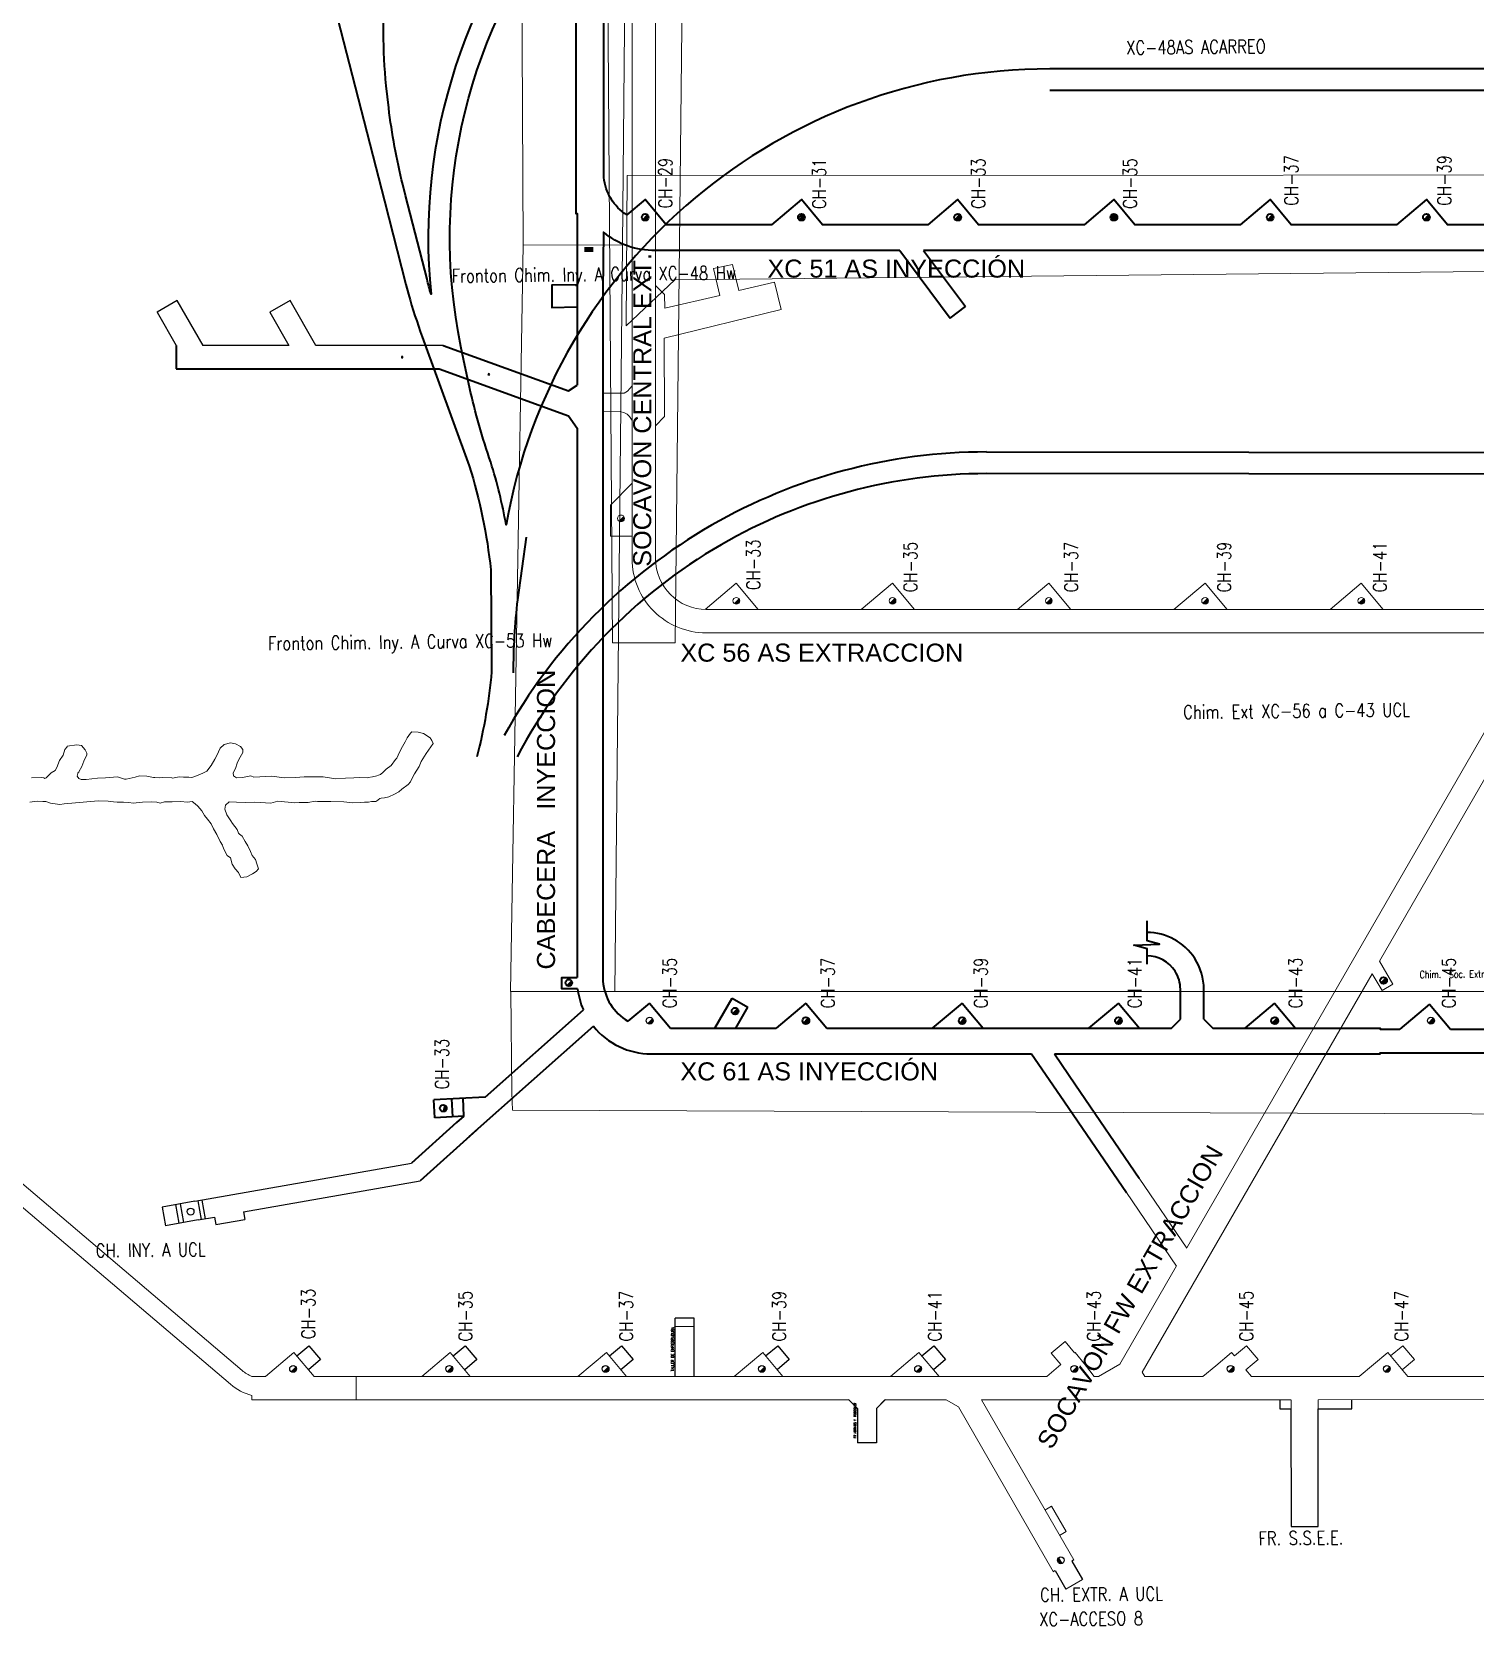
# Model space of a CAD drawing. Header units: millimetres. Extents: x -28 to 1943, y -5245 to 2752.
# Drawn here: x 774.6 to 1094.5, y -5245.3 to -4892 of the extents above; entities that cross this region are included whole.
import ezdxf

# ---------------------------------------------------------------- set-up
doc = ezdxf.new("R2010")
doc.units = ezdxf.units.MM
doc.linetypes.add('CONTINUA', pattern=[0])
for name, color, linetype, lineweight, transparency in [('186', 1, 'Continuous', 18, 0.5), ('188', 1, 'Continuous', 18, 0.5), ('234', 1, 'Continuous', 18, 0.5), ('236', 1, 'Continuous', 18, 0.5), ('242', 1, 'Continuous', 18, 0.5)]:
    doc.layers.add(name, color=color, linetype=linetype, lineweight=lineweight, transparency=transparency)
doc.styles.add('DG-T1-473 TO 560$1$Standard', font='arial.ttf')
doc.styles.add('ROMANS', font='romans.shx', dxfattribs={"width": 0.8})
pattern_1 = [(45, (-18.06037, -4517.2935), (-0.4490128, 0.4490128), [])]

# ---------------------------------------------------------------- blocks, each defined once
blk = doc.blocks.new('C-7')
at = {"ltscale": 0.3}
blk.add_lwpolyline([(1.1, -1.1), (-1.1, -1.1), (-1.1, 1.1), (1.1, 1.1)], close=True, dxfattribs=at)
at = {"ltscale": 2, "const_width": 0.488}
blk.add_lwpolyline([(0.2, 0.2, 1), (-0.2, -0.2, 1)], format="xyb", close=True, dxfattribs=at)
blk.add_circle((0, 0), 0.492)

msp = doc.modelspace()

# ---------------------------------------------------------------- hatches: boundary and pattern name
at = {"lineweight": 35}
h = msp.add_hatch(dxfattribs=at)
h.set_pattern_fill('ANSI31', color=5, scale=0.2)
h.set_pattern_definition(pattern_1)
h.paths.add_polyline_path([(944.417, -4933.045, 1), (945.917, -4933.045, 1)])
h = msp.add_hatch(dxfattribs=at)
h.set_pattern_fill('ANSI31', color=5, scale=0.2)
h.set_pattern_definition(pattern_1)
h.paths.add_polyline_path([(980.558, -4933.045, 1), (979.058, -4933.045, 1)])
h = msp.add_hatch(dxfattribs=at)
h.set_pattern_fill('ANSI31', color=5, scale=0.1)
h.set_pattern_definition([(45, (-225.90646, -4517.2935), (-0.2245064, 0.2245064), [])])
h.paths.add_polyline_path([(1015.199, -4933.045, 1), (1013.699, -4933.045, 1)])
for color, points in [(5, [(909.999, -4933.579, 0.6655196), (911.276, -4933.045, 0.2008265), (911.052, -4932.511)]), (5, [(944.64, -4933.579, 0.6655196), (945.917, -4933.045, 0.2008265), (945.693, -4932.511)]), (5, [(979.281, -4933.579, 0.6655196), (980.558, -4933.045, 0.2008265), (980.334, -4932.511)]), (5, [(1013.922, -4933.579, 0.6655196), (1015.199, -4933.045, 0.2008265), (1014.975, -4932.511)]), (5, [(1048.563, -4933.579, 0.6655196), (1049.84, -4933.045, 0.2008265), (1049.616, -4932.511)]), (5, [(1083.204, -4933.579, 0.6655196), (1084.481, -4933.045, 0.2008265), (1084.257, -4932.511)]), (5, [(893.08, -5103.228, 0.6655196), (894.356, -5102.694, 0.2008265), (894.133, -5102.16)]), (5, [(929.937, -5109.512, 0.6655196), (931.213, -5108.977, 0.2008265), (930.99, -5108.443)]), (5, [(910.998, -5111.631, 0.6655196), (912.275, -5111.097, 0.2008265), (912.051, -5110.563)]), (5, [(945.639, -5111.631, 0.6655196), (946.916, -5111.097, 0.2008265), (946.692, -5110.563)]), (5, [(980.281, -5111.631, 0.6655196), (981.557, -5111.097, 0.2008265), (981.333, -5110.563)]), (5, [(1014.922, -5111.631, 0.6655196), (1016.198, -5111.097, 0.2008265), (1015.974, -5110.563)]), (5, [(1049.563, -5111.631, 0.6655196), (1050.839, -5111.097, 0.2008265), (1050.615, -5110.563)]), (3, [(831.941, -5188.814, 0.6655196), (833.217, -5188.28, 0.2008265), (832.994, -5187.746)]), (3, [(866.582, -5188.814, 0.6655196), (867.858, -5188.28, 0.2008265), (867.635, -5187.746)]), (3, [(901.223, -5188.814, 0.6655196), (902.499, -5188.28, 0.2008265), (902.276, -5187.746)]), (3, [(935.864, -5188.814, 0.6655196), (937.14, -5188.28, 0.2008265), (936.917, -5187.746)]), (3, [(970.505, -5188.814, 0.6655196), (971.781, -5188.28, 0.2008265), (971.558, -5187.746)]), (3, [(1005.146, -5188.814, 0.6655196), (1006.423, -5188.28, 0.2008265), (1006.199, -5187.746)]), (3, [(1039.787, -5188.814, 0.6655196), (1041.064, -5188.28, 0.2008265), (1040.84, -5187.746)]), (3, [(1074.428, -5188.814, 0.6655196), (1075.705, -5188.28, 0.2008265), (1075.481, -5187.746)])]:
    msp.add_hatch(color=color, dxfattribs=at).paths.add_polyline_path(points)
at = {"lineweight": 9}
for color, points in [(1, [(904.634, -5000.311, 0.6655196), (905.911, -4999.777, 0.2008265), (905.687, -4999.243)]), (1, [(930.207, -5018.579, 0.6655196), (931.483, -5018.045, 0.2008265), (931.259, -5017.511)]), (1, [(964.848, -5018.579, 0.6655196), (966.124, -5018.045, 0.2008265), (965.9, -5017.511)]), (1, [(999.489, -5018.579, 0.6655196), (1000.765, -5018.045, 0.2008265), (1000.542, -5017.511)]), (1, [(1034.13, -5018.579, 0.6655196), (1035.406, -5018.045, 0.2008265), (1035.183, -5017.511)]), (1, [(1068.771, -5018.579, 0.6655196), (1070.047, -5018.045, 0.2008265), (1069.824, -5017.511)]), (7, [(1073.707, -5102.732, 0.6655196), (1074.984, -5102.198, 0.2008265), (1074.76, -5101.664)])]:
    msp.add_hatch(color=color, dxfattribs=at).paths.add_polyline_path(points)
msp.add_hatch(color=5).paths.add_polyline_path([(1084.204, -5111.631, 0.6655196), (1085.48, -5111.097, 0.2008265), (1085.256, -5110.563)])
at = {"lineweight": 35}
h = msp.add_hatch(color=7, dxfattribs=at)
h.paths.add_polyline_path([(866.393, -5130.096, 0.1993673), (865.92, -5129.769), (865.763, -5130.502), (866.496, -5130.661, 0.1989124)])
h.paths.add_polyline_path([(865.763, -5130.502), (865.605, -5131.235, 0.413701), (866.496, -5130.661)])
h = msp.add_hatch(color=3)
h.dxf.hatch_style = 1
h.paths.add_polyline_path([(1002.295, -5230.036, 0.2680736), (1001.92, -5230.686, 0.5771956), (1003.045, -5231.336)])

# ---------------------------------------------------------------- linework, layer by layer
at = {"color": 9, "lineweight": 35}
for p, q in [((1203.542, -4904.97), (1000.219, -4904.967)), ((986.171, -4985.057), (1190.292, -4985.292)), ((1189.5, -4990.092), (986.171, -4989.857)), ((1029.176, -5110.747), (1029.176, -5104.143)), ((1034.376, -5110.747), (1034.376, -5104.143)), ((1027.176, -5112.747), (1029.176, -5110.747)), ((1034.376, -5110.747), (1036.376, -5112.747))]:
    msp.add_line(p, q, dxfattribs=at)
at = {"color": 5, "lineweight": 35}
for p, q in [((909.999, -4933.579), (911.052, -4932.511)), ((944.64, -4933.579), (945.693, -4932.511)), ((979.281, -4933.579), (980.334, -4932.511)), ((1013.922, -4933.579), (1014.975, -4932.511)), ((1048.563, -4933.579), (1049.616, -4932.511)), ((1083.204, -4933.579), (1084.257, -4932.511)), ((966.945, -4940.393), (978.169, -4955.369)), ((972.193, -4940.393), (981.53, -4952.85)), ((895.418, -4949.457), (895.419, -4970.223)), ((901.118, -4949.457), (901.147, -5102.348)), ((806.545, -4961.425, 4330), (806.545, -4966.625, 4330)), ((865.769, -4961.425), (893.539, -4971.539)), ((806.549, -4966.626), (864.835, -4966.625)), ((864.835, -4966.625), (893.539, -4977.073)), ((893.539, -4971.539), (895.419, -4970.223)), ((893.539, -4977.073), (895.419, -4979.757)), ((895.419, -4979.757), (895.421, -5101.533)), ((875.023, -5128.02), (896.819, -5108.681)), ((911.512, -5107.192), (906.695, -5111.233)), ((911.512, -5107.192), (916.173, -5112.747)), ((925.978, -5112.747, -2153), (929.831, -5106.072, -2153)), ((929.831, -5106.072, -2153), (933.295, -5108.072, -2153)), ((929.937, -5109.512, -2153), (930.99, -5108.443, -2153)), ((930.596, -5112.747, -2153), (933.295, -5108.072, -2153)), ((946.153, -5107.192), (939.533, -5112.747)), ((946.153, -5107.192), (950.814, -5112.747)), ((980.794, -5107.192), (974.174, -5112.747)), ((980.794, -5107.192), (985.455, -5112.747)), ((1015.435, -5107.192), (1008.815, -5112.747)), ((1015.435, -5107.192), (1020.096, -5112.747)), ((1050.076, -5107.192, 2153), (1043.456, -5112.747, 2153)), ((1050.076, -5107.192, 2153), (1054.737, -5112.747, 2153)), ((1084.419, -5107.442), (1077.799, -5112.997)), ((1084.419, -5107.442), (1089.08, -5112.997)), ((899.04, -5112.328), (871.438, -5136.816)), ((945.639, -5111.631), (946.692, -5110.563)), ((980.281, -5111.631), (981.333, -5110.563)), ((1014.922, -5111.631), (1015.974, -5110.563)), ((1049.563, -5111.631), (1050.615, -5110.563)), ((916.173, -5112.747), (939.533, -5112.747)), ((950.814, -5112.747), (974.174, -5112.747)), ((985.455, -5112.747), (990.493, -5112.747)), ((911.816, -5118.447), (990.493, -5118.447)), ((996.195, -5118.447), (1002.49, -5127.66, 2153)), ((1001.286, -5118.447), (1005.952, -5125.295, 2153)), ((1005.952, -5125.295, 2153), (1020.073, -5146.021, 1076.5)), ((875.023, -5128.02), (863.65, -5128.627)), ((863.864, -5132.621), (863.65, -5128.627)), ((867.858, -5132.408), (867.645, -5128.414)), ((870.354, -5132.275), (870.141, -5128.281)), ((1002.49, -5127.66, 2153), (1017.205, -5149.2, 1076.5)), ((868.661, -5133.687), (858.702, -5142.653)), ((870.354, -5132.275), (863.864, -5132.621)), ((870.287, -5132.222), (868.661, -5133.687)), ((873.097, -5135.344), (860.617, -5146.581))]:
    msp.add_line(p, q, dxfattribs=at)
at = {"color": 3, "linetype": 'CONTINUA', "lineweight": 0}
for p, q in [((802.297, -4954.067, 4330), (806.8, -4951.467, 4330)), ((806.8, -4951.467, 4330), (812.55, -4961.425, 4330)), ((827.289, -4954.067), (831.792, -4951.467)), ((831.792, -4951.467), (837.542, -4961.425)), ((802.297, -4954.067, 4330), (806.545, -4961.425, 4330)), ((827.289, -4954.067), (831.537, -4961.425)), ((816.299, -4961.426), (812.55, -4961.425)), ((816.299, -4966.626), (806.549, -4966.625)), ((999.161, -5219.55), (1000.634, -5218.701)), ((1003.881, -5224.332), (1000.634, -5218.701)), ((1002.408, -5225.181), (1003.881, -5224.332))]:
    msp.add_line(p, q, dxfattribs=at)
at = {"color": 7, "lineweight": 35}
msp.add_line((884.103, -5003.907), (882.207, -5017.791), dxfattribs=at)
at = {"color": 1, "lineweight": 9}
for p, q in [((930.72, -5014.14), (923.805, -5019.943)), ((930.72, -5014.14), (935.59, -5019.945)), ((965.361, -5014.14), (958.443, -5019.945)), ((965.361, -5014.14), (970.231, -5019.945)), ((1000.002, -5014.14), (993.084, -5019.945)), ((1000.002, -5014.14), (1004.872, -5019.945)), ((1034.643, -5014.14), (1027.725, -5019.945)), ((1034.643, -5014.14), (1039.514, -5019.945)), ((1069.284, -5014.14), (1062.366, -5019.945)), ((1069.284, -5014.14), (1074.155, -5019.945)), ((964.848, -5018.579), (965.9, -5017.511)), ((999.489, -5018.579), (1000.542, -5017.511)), ((1034.13, -5018.579), (1035.183, -5017.511)), ((1068.771, -5018.579), (1069.824, -5017.511)), ((1073.707, -5102.732, 2153), (1074.76, -5101.664, 2153)), ((1020.073, -5146.021, 1076.5), (1030.629, -5161.513)), ((1017.205, -5149.2, 1076.5), (1028.335, -5165.493)), ((1011.051, -5189.929), (1015.729, -5187.228)), ((1020.733, -5188.961), (1021.292, -5189.929)), ((977.257, -5195.129), (979.984, -5196.704)), ((987.494, -5195.129), (1017.172, -5195.129))]:
    msp.add_line(p, q, dxfattribs=at)
at = {"color": 3, "lineweight": 35}
msp.add_line((1073.707, -5102.732), (1074.76, -5101.664), dxfattribs=at)
at = {"color": 5}
for p, q in [((1049.563, -5111.631, 2153), (1050.615, -5110.563, 2153)), ((1084.204, -5111.631), (1085.256, -5110.563)), ((810.673, -5151.122), (858.702, -5142.653)), ((821.436, -5153.489), (860.617, -5146.581)), ((810.673, -5151.122), (803.473, -5152.392)), ((811.351, -5151.003), (812.08, -5155.139)), ((812.237, -5150.846), (812.967, -5154.983)), ((803.473, -5152.392), (804.202, -5156.528)), ((806.427, -5151.871), (807.156, -5156.007)), ((807.412, -5151.697), (808.141, -5155.834)), ((811.402, -5155.258), (815.035, -5154.618)), ((815.035, -5154.618), (815.33, -5156.292)), ((821.436, -5153.489), (821.731, -5155.163)), ((811.402, -5155.258), (804.202, -5156.528)), ((815.33, -5156.292), (821.731, -5155.163))]:
    msp.add_line(p, q, dxfattribs=at)
at = {"color": 5, "linetype": 'Continuous'}
msp.add_line((1058.731, -5112.747, 2153), (1064.735, -5112.747, 2153), dxfattribs=at)
at = {"color": 3}
for p, q in [((957.582, -5197.028), (955.582, -5195.028)), ((961.782, -5197.028), (963.782, -5195.028))]:
    msp.add_line(p, q, dxfattribs=at)
at = {"color": 1, "linetype": 'Continuous'}
for p, q in [((1005.531, -5230.595), (1005.094, -5230.844)), ((1005.094, -5230.844), (1007.454, -5234.963)), ((1001.01, -5233.175), (1001.446, -5232.926)), ((1001.446, -5232.926), (1003.816, -5237.061))]:
    msp.add_line(p, q, dxfattribs=at)
at = {"color": 5, "lineweight": 35}
for points in [[(930.888, -4655.218), (930.896, -4675.254, -0.1283237), (927.345, -4688.515), (923.053, -4695.948), (922.821, -4695.814), (917.27, -4705.52), (915.098, -4708.959), (913.61, -4711.91), (912.164, -4714.274), (908.905, -4720.513), (905.715, -4725.242), (905.211, -4726.451), (905.634, -4726.918), (897.372, -4741.229, 0.1298248), (895.168, -4749.609), (895.168, -4932.198), (895.418, -4932.198), (895.418, -4949.457)], [(1107.102, -4934.695), (1088.379, -4934.695), (1083.718, -4929.14), (1077.098, -4934.695), (1053.737, -4934.695), (1049.077, -4929.14), (1042.457, -4934.695), (1019.096, -4934.695), (1014.436, -4929.14), (1007.816, -4934.695), (984.455, -4934.695), (979.795, -4929.14), (973.175, -4934.695), (949.814, -4934.695), (945.154, -4929.14), (938.534, -4934.695), (915.173, -4934.695), (910.513, -4929.14), (906.472, -4932.531, -0.2321117), (901.368, -4924.193), (901.464, -4766.512, 0.1776357), (912.071, -4770.395), (1135.969, -4770.395)], [(966.946, -4940.395), (912.779, -4940.395, -0.182709), (901.249, -4936.309), (901.118, -4949.457)]]:
    msp.add_lwpolyline(points, format="xyb", dxfattribs=at)
at = {"color": 1, "lineweight": 9}
for points in [[(907.626, -4730.837), (907.626, -5008.747, 0.4142136), (924.024, -5025.145), (1109.308, -5025.145)], [(912.826, -4852.527, 0.1442046), (921.715, -4855.145), (1207.457, -4855.145), (1117.503, -5010.95, -0.1850284), (1107.983, -5018.976), (1097.007, -5019.945), (924.024, -5019.945, -0.4142136), (912.826, -5008.747), (912.826, -4852.527)]]:
    msp.add_lwpolyline(points, format="xyb", dxfattribs=at)
at = {"color": 9, "lineweight": 35}
for points in [[(842.625, -4734.692, 0.028871), (835.75, -4747.03, 0.0876624), (824.153, -4788.012, 0.0541428), (824.345, -4814.443, 0.0340908), (827.389, -4830.834), (852.743, -4929.422), (857.491, -4947.962), (858.067, -4950.116, 0.0201932), (861.089, -4959.525), (871.524, -4988.139, -0.0501815), (876.291, -5011.197), (876.457, -5033.799, -0.0406167), (873.229, -5052.599, -0.0406167)], [(984.819, -4815.29, 0.4442235), (863.043, -4950.072, -0.0134301), (862.158, -4946.75), (857.398, -4928.224), (856.769, -4925.798, -0.0279408), (853.659, -4908.823), (853.125, -4903.944, -0.0451884), (852.932, -4880.223)]]:
    msp.add_lwpolyline(points, format="xyb", dxfattribs=at)
msp.add_lwpolyline([(1000.219, -4900.167, 0.3636762), (879.696, -5001.181, 0.0300825), (876.303, -4987.344, -0.0265526), (871.572, -4970.732), (870.545, -4965.922), (869.684, -4961.66, -0.4757057), (984.819, -4820.09), (1217.544, -4820.092), (1211.557, -4856.387), (1185.215, -4852.065), (1184.098, -4858.874), (1210.434, -4863.195), (1204.334, -4900.171)], format="xyb", close=True, dxfattribs=at)
at = {"color": 250, "const_width": 2}
msp.add_lwpolyline([(898.024, -4939.597), (898.026, -4940.722)], dxfattribs=at)
at = {"color": 5, "lineweight": 35}
for points in [[(1198.124, -4940.145), (1107.102, -4940.145), (1107.102, -4940.395), (972.195, -4940.395)], [(978.169, -4955.369), (981.53, -4952.85)], [(895.536, -5104.006), (892.054, -5104.033), (892.054, -5101.533), (895.421, -5101.533)], [(950.814, -5112.747), (1008.815, -5112.747)], [(1008.815, -5112.747), (1027.176, -5112.747)], [(1036.376, -5112.747), (1054.737, -5112.747)], [(1054.737, -5112.747), (1073.46, -5112.747), (1073.46, -5112.997), (1077.799, -5112.997)], [(1089.08, -5112.997), (1123.721, -5112.997)], [(950.82, -5118.471), (996.206, -5118.462)], [(1001.296, -5118.461), (1073.46, -5118.447), (1073.46, -5118.197), (1124.957, -5118.197)]]:
    msp.add_lwpolyline(points, dxfattribs=at)
at = {"color": 1, "lineweight": 9}
for points in [[(912.842, -4948.191), (914.8, -4950.148), (914.887, -4953.174), (927.093, -4950.36), (925.698, -4944.42), (929.852, -4943.511), (931.275, -4949.28), (939.184, -4947.399), (940.669, -4953.508), (914.754, -4959.849), (914.843, -4977.231), (912.808, -4979.296)], [(907.662, -4978.094), (907.042, -4977.209), (906.51, -4976.707), (905.92, -4976.412), (905.004, -4976.117), (901.106, -4976.176), (901.076, -4972.045), (905.891, -4971.989), (906.611, -4971.595), (907.624, -4970.422)], [(907.641, -5003.718), (902.807, -5003.737), (902.812, -4996.844), (907.623, -4991.995)], [(977.257, -5195.129), (963.68, -5195.129), (961.782, -5197.028), (961.782, -5204.628), (957.582, -5204.628), (957.582, -5197.028), (955.684, -5195.129), (910.952, -5195.129), (846.487, -5195.129), (846.486, -5189.929), (917.167, -5189.929), (917.167, -5178.86), (921.367, -5178.86), (921.367, -5189.93)], [(1002.673, -5187.307), (1000.534, -5184.759), (1003.599, -5182.188), (1005.737, -5184.736)], [(1042.496, -5184.265), (1043.835, -5183.142), (1046.406, -5186.206), (1045.067, -5187.329)], [(1075.794, -5185.392), (1078.476, -5183.142), (1081.047, -5186.206), (1078.366, -5188.456)], [(1005.737, -5184.736), (1005.869, -5184.625), (1008.123, -5187.466)], [(1037.018, -5187.555), (1040.51, -5184.625), (1041.153, -5185.392)], [(1041.153, -5185.392), (1042.496, -5184.265)], [(1068.829, -5189.929), (1075.151, -5184.625), (1079.602, -5189.929)], [(1079.602, -5189.929), (1138.111, -5189.929), (1142.765, -5186.025), (1146.041, -5189.929), (1149.727, -5189.929)], [(921.367, -5189.929), (999.547, -5189.929)], [(999.547, -5189.929), (1002.673, -5187.307)], [(1008.123, -5187.466), (1010.079, -5189.929)], [(1010.079, -5189.929), (1011.051, -5189.929)], [(1021.292, -5189.929), (1034.188, -5189.929)], [(1034.188, -5189.929), (1037.018, -5187.555)], [(1045.067, -5187.329), (1043.725, -5188.456)], [(1043.725, -5188.456), (1044.961, -5189.929)], [(1044.961, -5189.929), (1068.829, -5189.929)], [(1001.01, -5233.175), (979.984, -5196.704)], [(987.494, -5195.129), (985.079, -5195.129)], [(985.079, -5195.129), (1005.531, -5230.595)], [(1053.698, -5195.11), (1017.172, -5195.129)], [(1149.727, -5195.066), (1059.7, -5195.107), (1059.722, -5223.229), (1053.722, -5223.234), (1053.709, -5195.11)], [(1007.454, -5234.963), (1003.816, -5237.061)]]:
    msp.add_lwpolyline(points, dxfattribs=at)
at = {"color": 3, "lineweight": 35, "elevation": -20}
msp.add_lwpolyline([(895.381, -4947.994), (889.843, -4948.089), (889.811, -4953.017), (895.381, -4952.89)], dxfattribs=at)
at = {"color": 5, "linetype": 'Continuous'}
msp.add_lwpolyline([(865.752, -4961.425), (837.542, -4961.425), (831.791, -4951.468), (827.289, -4954.067), (831.537, -4961.425), (812.55, -4961.425), (806.8, -4951.467), (802.297, -4954.067), (806.545, -4961.425), (806.545, -4966.625), (864.835, -4966.625)], dxfattribs=at)
at = {"color": 3, "linetype": 'CONTINUA', "lineweight": 0, "elevation": 4330}
msp.add_lwpolyline([(806.549, -4961.425), (806.549, -4966.625)], dxfattribs=at)
at = {"color": 1, "lineweight": 9, "elevation": 2153}
for points in [[(1020.733, -5188.961), (1071.675, -5100.711), (1073.926, -5104.413), (1076.313, -5103.035), (1073.342, -5097.9), (1115.312, -5025.145)], [(1109.308, -5025.145), (1030.6, -5161.471)], [(1028.304, -5165.448), (1015.729, -5187.228)]]:
    msp.add_lwpolyline(points, dxfattribs=at)
at = {"color": 1, "linetype": 'Continuous', "lineweight": 0}
msp.add_lwpolyline([(774.487, -5057.298), (776.587, -5057.232), (777.18, -5057.313), (777.419, -5057.404), (777.694, -5057.302), (778.834, -5056.198), (779.69, -5055.642), (780.124, -5055.003), (780.664, -5053.437), (781.485, -5052.24), (781.858, -5050.98), (782.373, -5050.388), (782.405, -5050.246), (784.552, -5049.963), (785.568, -5050.101), (786.391, -5051.046), (786.766, -5051.844), (786.721, -5052.205), (786.071, -5053.585), (785.652, -5054.729), (784.982, -5055.932), (784.934, -5056.054), (784.774, -5056.165), (784.715, -5056.287), (784.592, -5056.89), (784.975, -5057.418), (785.464, -5057.624), (786.557, -5057.653), (789.125, -5057.368), (790.891, -5057.254), (793.539, -5057.082), (795.118, -5057.603), (795.46, -5057.57), (797.423, -5057.101), (798.445, -5056.816), (800.033, -5056.943), (801.506, -5057.223), (801.797, -5057.197), (802.822, -5057.281), (803.424, -5057.188), (805.611, -5057.311), (805.707, -5057.315), (807.232, -5057.065), (808.171, -5057.146), (809.368, -5057.125), (810.003, -5057.173), (810.711, -5056.975), (812.445, -5056.207), (813.344, -5055.806), (814.322, -5054.538), (815.092, -5053.106), (815.529, -5052.309), (816.315, -5050.713), (817.209, -5049.912), (818.576, -5049.514), (819.712, -5049.759), (820.771, -5050.31), (821.322, -5050.992), (821.333, -5051.698), (820.41, -5053.198), (820.057, -5054.017), (819.693, -5055.207), (819.197, -5056.194), (819.285, -5056.828), (819.9, -5057.279), (821.254, -5057.182), (823.113, -5056.857), (823.79, -5057.119), (827.707, -5056.899), (830.596, -5057.296), (833.031, -5057.207), (834.919, -5057.05), (836.921, -5057.065), (839.139, -5057.08), (841.942, -5057.484), (844.12, -5057.375), (845.952, -5057.284), (847.236, -5057.205), (848.876, -5057.274), (849.139, -5057.232), (850.104, -5057.033), (851.014, -5056.843), (851.436, -5056.702), (851.878, -5056.542), (852.464, -5056.015), (853.123, -5055.381), (854.224, -5054.523), (855.162, -5053.238), (855.461, -5052.953), (856.084, -5051.61), (856.71, -5050.35), (857.341, -5049.286), (857.774, -5048.401), (858.527, -5047.393), (858.798, -5047.086), (860.215, -5047.174), (861.386, -5047.422), (862.82, -5048.431), (863.261, -5049.033), (863.512, -5049.648), (861.965, -5051.918), (860.87, -5053.646), (860.382, -5054.742), (859.416, -5056.384), (858.972, -5057.193), (858.487, -5058.192), (857.959, -5058.722), (856.588, -5059.822), (855.925, -5060.353), (854.982, -5060.925), (853.726, -5061.499), (852.768, -5061.7), (852.018, -5061.764), (851.712, -5061.845), (850.928, -5062.435), (850.806, -5062.485), (849.83, -5062.496), (849.193, -5062.672), (848.308, -5062.647), (847.427, -5062.745), (845.644, -5062.851), (843.688, -5062.614), (840.867, -5062.54), (837.85, -5062.524), (837.39, -5062.481), (835.802, -5062.773), (833.8, -5062.736), (832.862, -5062.832), (832.862, -5062.832), (829.12, -5062.435), (827.528, -5062.923), (823.987, -5062.675), (822.024, -5062.711), (819.951, -5062.64), (818.307, -5062.599), (817.476, -5063.341), (817.349, -5064.234), (817.811, -5065.45), (818.669, -5066.839), (819.046, -5067.375), (820.101, -5068.698), (820.388, -5069.531), (820.549, -5069.789), (821.175, -5070.183), (821.853, -5071.351), (822.4, -5072.382), (823.049, -5073.637), (823.424, -5074.471), (824.146, -5075.346), (824.422, -5076.303), (824.781, -5077.426), (824.268, -5078.035), (823.445, -5078.528), (822.18, -5079.198), (820.857, -5079.349), (820.33, -5078.278), (819.621, -5077.447), (818.954, -5076.404), (818.579, -5075.012), (817.838, -5074.477), (817.157, -5073.242), (816.876, -5072.476), (816.807, -5072.195), (816.284, -5071.359), (815.53, -5069.865), (814.832, -5068.583), (814.317, -5067.463), (813.454, -5066.418), (812.797, -5065.647), (812.212, -5064.557), (811.331, -5063.584), (810.734, -5063.027), (810.072, -5062.512), (809.08, -5062.636), (807.5, -5062.529), (805.634, -5062.628), (803.977, -5062.61), (803.007, -5062.861), (802.27, -5062.634), (801.042, -5062.58), (799.108, -5062.692), (797.002, -5062.906), (796.031, -5062.723), (794.903, -5062.667), (793.435, -5062.698), (792.657, -5062.571), (791.464, -5062.464), (789.277, -5062.407), (781.699, -5063.065), (780.728, -5063.22), (778.684, -5062.915), (777.658, -5062.509), (776.996, -5062.523), (775.764, -5062.472), (774.079, -5062.697)], dxfattribs=at)
at = {"color": 9, "lineweight": 35}
msp.add_lwpolyline([(1021.811, -5098.56), (1021.811, -5095.141), (1018.888, -5094.39), (1024.549, -5094.112), (1021.811, -5093.387), (1021.811, -5088.932)], dxfattribs=at)
at = {"color": 3, "linetype": 'CONTINUA', "lineweight": 0}
for points in [[(915.672, -5195.129), (823.342, -5195.129), (823.342, -5194.148, -0.1134193), (818.571, -5191.673), (728.218, -5114.884, -0.2200441), (723.99, -5105.74)], [(727.99, -5105.74, 0.2200441), (730.809, -5111.836), (821.161, -5188.625, 0.0801787), (823.342, -5189.946), (823.342, -5189.929), (826.342, -5189.929), (832.664, -5184.625), (837.115, -5189.929), (860.983, -5189.929), (867.305, -5184.625), (871.756, -5189.929), (895.624, -5189.929), (901.946, -5184.625), (906.397, -5189.929), (930.265, -5189.929), (936.587, -5184.625), (941.038, -5189.929)]]:
    msp.add_lwpolyline(points, format="xyb", dxfattribs=at)
at = {"color": 3}
for points in [[(917.167, -5189.828), (917.167, -5177.028)], [(921.367, -5177.028), (917.167, -5177.028)], [(921.367, -5189.828), (921.367, -5177.028)], [(833.307, -5185.392), (835.988, -5183.142), (838.56, -5186.206), (835.878, -5188.456)], [(867.948, -5185.392), (870.629, -5183.142), (873.201, -5186.206), (870.519, -5188.456)], [(902.589, -5185.392), (905.27, -5183.142), (907.842, -5186.206), (905.16, -5188.456)], [(937.23, -5185.392), (939.912, -5183.142), (942.483, -5186.206), (939.802, -5188.456)], [(971.871, -5185.392), (974.553, -5183.142), (977.124, -5186.206), (974.443, -5188.456)], [(957.582, -5197.028), (957.582, -5204.628)], [(961.782, -5197.028), (961.782, -5204.628)], [(1051.2, -5195.129), (1051.2, -5197.129), (1053.7, -5197.129), (1053.722, -5223.229), (1059.722, -5223.229), (1059.7, -5197.129), (1067.2, -5197.129), (1067.2, -5195.129)], [(961.782, -5204.628), (957.582, -5204.628)]]:
    msp.add_lwpolyline(points, dxfattribs=at)
at = {"color": 3, "linetype": 'CONTINUA', "lineweight": 0}
msp.add_lwpolyline([(964.906, -5189.929), (964.906, -5189.929), (971.228, -5184.625), (975.679, -5189.929)], dxfattribs=at)
at = {"color": 1, "lineweight": 9}
msp.add_lwpolyline([(964.906, -5189.929), (964.906, -5189.929)], close=True, dxfattribs=at)
at = {"color": 1, "const_width": 0.05}
msp.add_lwpolyline([(957.594, -5204.628), (961.794, -5204.628)], dxfattribs=at)
at = {"color": 5, "lineweight": 35}
for centre in [(910.526, -4933.045), (945.167, -4933.045), (979.808, -4933.045), (1014.449, -4933.045), (1049.09, -4933.045), (1083.731, -4933.045), (893.606, -5102.694), (930.463, -5108.977, -2153), (930.463, -5108.977, -2153), (946.166, -5111.097), (980.807, -5111.097), (1015.448, -5111.097), (1050.089, -5111.097), (865.763, -5130.502)]:
    msp.add_circle(centre, 0.75, dxfattribs=at)
at = {"color": 1, "lineweight": 9}
for centre in [(905.161, -4999.777), (930.733, -5018.045), (965.374, -5018.045), (1000.015, -5018.045), (1034.656, -5018.045), (1069.297, -5018.045)]:
    msp.add_circle(centre, 0.75, dxfattribs=at)
at = {"color": 3, "lineweight": 35}
msp.add_circle((1074.234, -5102.198), 0.75, dxfattribs=at)
at = {"color": 9}
msp.add_circle((1074.234, -5102.198, 2153), 0.75, dxfattribs=at)
at = {"color": 5}
for centre in [(911.525, -5111.097), (1050.089, -5111.097, 2153), (1084.73, -5111.097), (809.746, -5153.418)]:
    msp.add_circle(centre, 0.75, dxfattribs=at)
at = {"color": 3}
for centre in [(832.467, -5188.28), (867.108, -5188.28), (901.749, -5188.28), (936.39, -5188.28), (971.031, -5188.28), (1005.673, -5188.28), (1040.314, -5188.28), (1074.955, -5188.28), (1002.67, -5230.686)]:
    msp.add_circle(centre, 0.75, dxfattribs=at)
at = {"color": 9, "lineweight": 35}
for centre, radius, start, end in [((986.173, -5107.457), 122.4, 90.00136, 119.84643), ((986.173, -5107.457), 117.6, 90.00136, 119.99006), ((986.173, -5107.457), 122.4, 119.84643, 150.8898), ((986.173, -5107.457), 117.6, 119.99006, 152.19398), ((1021.776, -5104.143), 12.6, 32.76023, 90), ((1021.776, -5104.143), 7.4, 32.76023, 90), ((1021.776, -5104.143), 12.6, 0, 32.76023), ((1021.776, -5104.143), 7.4, 0, 32.76023)]:
    msp.add_arc(centre, radius, start, end, dxfattribs=at)
at = {"color": 7, "lineweight": 35}
msp.add_arc((1035.547, -5034.99), 154.301, 173.60028, 179.62661, dxfattribs=at)
at = {"color": 5, "lineweight": 35}
for centre, radius, start, end in [((911.816, -5102.049), 16.398, 186.85657, 203.85551), ((912.487, -5101.442), 11.376, 184.56389, 239.39525), ((911.816, -5102.049), 16.398, 218.82034, 270)]:
    msp.add_arc(centre, radius, start, end, dxfattribs=at)
at = {"layer": '186'}
msp.add_lwpolyline([(919.409, -4319.475), (917.414, -4687.744), (882.5, -4746.224), (883.478, -4939.176), (905.499, -4939.193), (907.292, -4747.539), (944.086, -4683.498), (943.68, -4319.681), (919.409, -4319.475)], close=True, dxfattribs=at)
at = {"layer": '188'}
msp.add_lwpolyline([(984.935, -4447.676), (1003.413, -4456.288), (950.64, -4545.587), (931.53, -4662.719), (931.573, -4680.398), (920.629, -4706.759), (917.171, -5027.382), (903.282, -5027.382), (900.882, -4698.097), (911.423, -4672.947), (911.423, -4658.432), (933.012, -4538.426), (984.935, -4447.676)], close=True, dxfattribs=at)
at = {"layer": '234'}
msp.add_lwpolyline([(906.329, -4957.108), (906.503, -4923.775), (1197.488, -4923.653), (1197.488, -4944.022), (917.081, -4946.922), (906.329, -4957.108)], close=True, dxfattribs=at)
at = {"layer": '236'}
msp.add_lwpolyline([(880.972, -5127.099), (880.749, -5104.594), (1171.142, -5104.594), (1171.142, -5132.072), (881.104, -5130.902), (880.972, -5127.099)], close=True, dxfattribs=at)
at = {"layer": '242'}
msp.add_lwpolyline([(883.478, -4939.176), (905.499, -4939.193), (903.766, -5104.594), (903.766, -5104.594), (880.639, -5104.594), (883.478, -4939.176)], close=True, dxfattribs=at)

# ---------------------------------------------------------------- block references
at = {"color": 30, "yscale": 0.1333333333333333, "zscale": 0.1333333333333334}
for p, xscale, rotation in [((856.644, -4964.025, 2371.143), -0.1333333333333334, 180), ((875.865, -4967.873), -0.1333333333333333, 159.9999999999998)]:
    msp.add_blockref('C-7', p, dxfattribs=dict(at, xscale=xscale, rotation=rotation))

# ---------------------------------------------------------------- texts
at = {"color": 7, "style": 'ROMANS', "width": 0.8}
for s, height, rotation, p in [('XC-48AS ACARREO', 3, 0.63243, (1017.179, -4896.978)), ('CH-29', 3, 90, (916.498, -4931.073)), ('CH-31', 3, 90, (950.606, -4931.209)), ('CH-33', 3, 90, (985.895, -4931.155)), ('CH-35', 3, 90, (1019.522, -4931.155)), ('CH-37', 3, 90, (1055.263, -4930.478)), ('CH-39', 3, 90, (1089.176, -4930.478)), ('Fronton Chim. Iny. A Curva XC-48 Hw', 3, 0.63243, (867.627, -4947.526)), ('Fronton Chim. Iny. A Curva XC-53 Hw', 3, 0.63243, (826.921, -5028.971)), ('Chim. Ext XC-56 a C-43 UCL', 3, 0.63243, (1029.814, -5044.228)), ('CH-35', 3, 90, (917.464, -5108.343)), ('CH-37', 3, 90, (952.527, -5108.343)), ('CH-39', 3, 90, (986.44, -5108.343)), ('CH-41', 3, 90, (1020.564, -5108.343)), ('CH-43', 3, 90, (1056.206, -5108.343)), ('CH-45', 3, 90, (1090.193, -5108.343)), ('Chim.  Soc. Extracción Fw a Acc-7 UCL', 1.58223, 0.63243, (1082.231, -5101.668)), ('CH-33', 3, 90, (866.985, -5126.317)), ('CH. INY. A UCL', 3, 0.63243, (788.727, -5163.55)), ('CH-33', 3, 90, (837.358, -5181.679)), ('CH-35', 3, 90, (872.175, -5182.174)), ('CH-37', 3, 90, (907.817, -5182.174)), ('CH-39', 3, 90, (941.73, -5182.174)), ('CH-41', 3, 90, (976.239, -5182.174)), ('CH-43', 3, 90, (1011.496, -5182.174)), ('CH-45', 3, 90, (1045.29, -5182.174)), ('CH-47', 3, 90, (1079.686, -5182.174)), ('TALLER DE ENFIERRADURA', 0.63099, 89.69156, (916.879, -5188.834)), ('FR ADITIVOS Y  ROBOSHOT ', 0.49348, 89.69156, (957.272, -5203.624)), ('FR. S.S.E.E.', 3, 0.63243, (1046.505, -5227.347)), ('CH. EXTR. A UCL', 3, 0.63243, (998.087, -5239.857)), ('XC-ACCESO 8', 3, 0.63243, (997.878, -5245.278))]:
    msp.add_text(s, height=height, rotation=rotation, dxfattribs=at).set_placement(p)
at = {"color": 7, "lineweight": 9, "style": 'DG-T1-473 TO 560$1$Standard'}
for s, rotation, p in [('SOCAVON CENTRAL EXT.', 90, (911.862, -5010.498)), ('SOCAVON FW EXTRACCION', 60, (1000.648, -5206.38))]:
    msp.add_text(s, height=4, rotation=rotation, dxfattribs=at).set_placement(p)
at = {"color": 7, "style": 'DG-T1-473 TO 560$1$Standard'}
for s, p in [('XC 51 AS INYECCIÓN', (937.622, -4946.414)), ('XC 61 AS INYECCIÓN', (918.324, -5124.332))]:
    msp.add_text(s, height=4, dxfattribs=at).set_placement(p)
at = {"color": 7, "lineweight": 9, "style": 'ROMANS', "width": 0.8}
for s, p in [('CH-33', (936.015, -5015.66)), ('CH-35', (970.833, -5016.155)), ('CH-37', (1006.475, -5016.155)), ('CH-39', (1040.388, -5016.155)), ('CH-41', (1074.897, -5016.155))]:
    msp.add_text(s, height=3, rotation=90, dxfattribs=at).set_placement(p)
at = {"color": 7, "lineweight": 9, "style": 'DG-T1-473 TO 560$1$Standard'}
msp.add_text('XC 56 AS EXTRACCION', height=4, dxfattribs=at).set_placement((918.324, -5031.529))
at = {"color": 7, "style": 'DG-T1-473 TO 560$1$Standard'}
msp.add_text('CABECERA   INYECCION', height=4, rotation=90, dxfattribs=at).set_placement((890.538, -5099.761))

doc.saveas('drawing.dxf')
